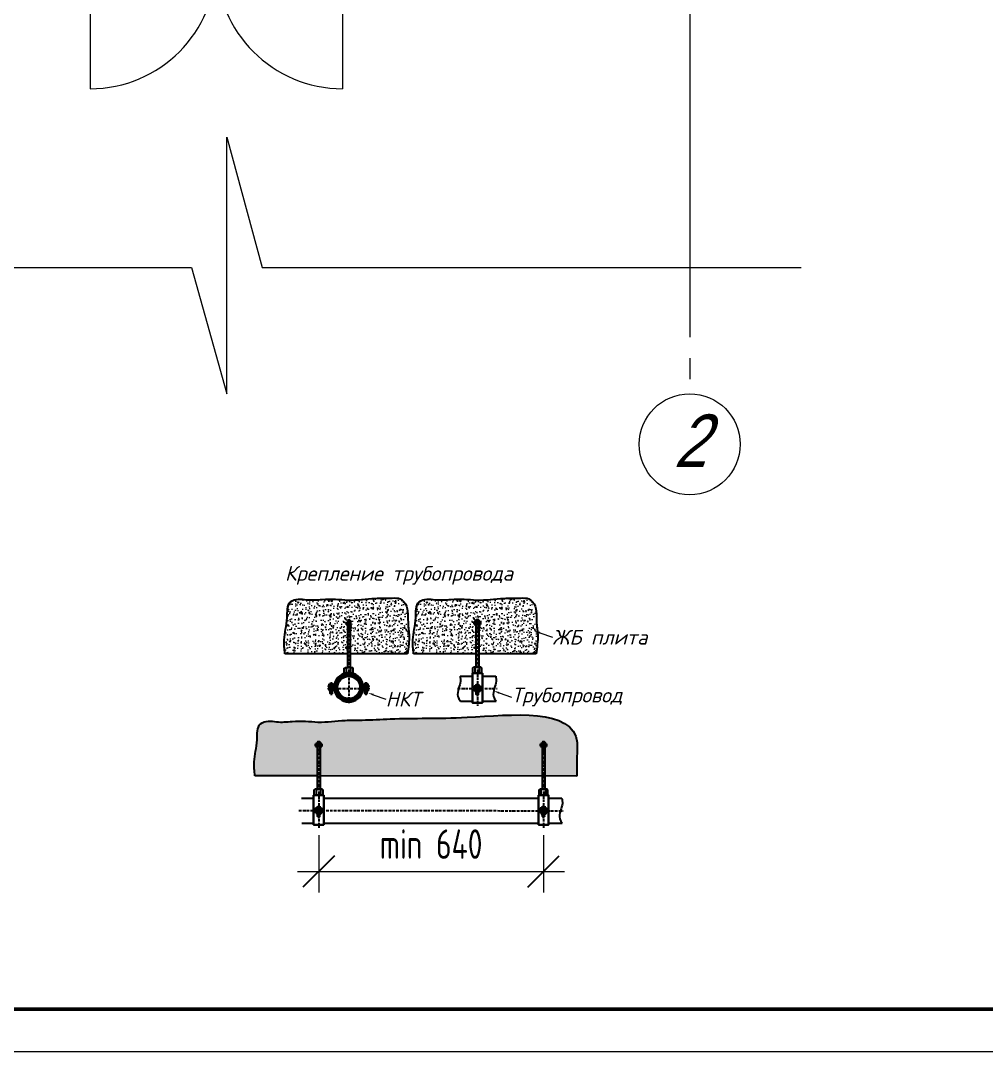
# Model space of a CAD drawing. Header units: millimetres. Extents: x 30169 to 203393, y 1026 to 13462.
# Drawn here: x 96447 to 101038, y 1026 to 5926 of the extents above; entities that cross this region are included whole.
import ezdxf
from ezdxf import colors
from ezdxf.entities.mleader import LeaderData, LeaderLine
from ezdxf.math import Vec2, Vec3

# ---------------------------------------------------------------- set-up
doc = ezdxf.new("R2010")
doc.units = ezdxf.units.MM
for name, pattern in [('ACAD_ISO10W100', [18.5, 12, -3, 0.5, -3]), ('CENTER', [50.8, 31.75, -6.35, 6.35, -6.35]), ('CONTINUA', [0]), ('DASHED', [7, 5, -2, 0]), ('LTYPE_5', [1100, 800, -100, 100, -100])]:
    doc.linetypes.add(name, pattern=pattern)
doc.layers.add('4.4.4._Сэндвич', color=252, linetype='Continuous', lineweight=53)
doc.layers.add('RC-Выноски', color=7, linetype='Continuous', lineweight=0)
for name, color, linetype in [('BORU', 9, 'Continuous'), ('SM_kelepçe', 2, 'Continuous'), ('АГПТ', 7, 'Continuous'), ('ось', 8, 'ACAD_ISO10W100')]:
    doc.layers.add(name, color=color, linetype=linetype)
doc.layers.add('Общий01', color=18, linetype='Continuous', lineweight=13, true_color=0x000000)
doc.layers.add('Стена', color=18, linetype='Continuous', lineweight=50, true_color=0x000000)
doc.styles.add('ARIALUNICODEMS', font='ARIALUNI.ttf')
doc.styles.add('RubezhCAD', font='arial.ttf', dxfattribs={"width": 0.8})
doc.styles.add('simplex', font='simplex.shx', dxfattribs={"width": 0.7})
doc.styles.get("Standard").update_dxf_attribs({"font": 'arial.ttf'})
doc.styles.add('Архитектурный', font='isocpeui.ttf')
doc.dimstyles.new('krilca', dxfattribs={"dimscale": 0, "dimtxt": 180, "dimasz": 150, "dimexe": 100, "dimexo": 50, "dimgap": 60, "dimtad": 1, "dimdec": 0, "dimdsep": 46, "dimtxsty": 'simplex', "dimblk": 'OBLIQUE', "dimcen": 0, "dimdle": 100, "dimclrd": 256, "dimclre": 256, "dimclrt": 256, "dimaunit": 1, "dimadec": 0, "dimazin": 0, "dimtfac": 1, "dimtdec": 0, "dimtmove": 1, "dimatfit": 3, "dimldrblk": 'OPEN30', "dimfxl": 100, "dimlwd": -1, "dimlwe": -1, "dimarcsym": 0})

# ---------------------------------------------------------------- blocks, each defined once
blk = doc.blocks.new('*U299')
at = {"lineweight": 0}
blk.add_lwpolyline([(-415, -5), (5, -5), (5, 292), (-415, 292)], close=True, dxfattribs=at)
at = {"color": 0, "linetype": 'Continuous', "lineweight": 50}
blk.add_lwpolyline([(-395, 287), (0, 287), (0, 0), (-395, 0)], close=True, dxfattribs=at)
blk = doc.blocks.new('кросс3эт')
at = {"layer": 'АГПТ', "color": 252, "lineweight": 15}
for points in [[(-518511.3, 520333.2), (-518511.3, 517731.8), (-519111.3, 517563.9), (-517891.9, 517563.9), (-518511.3, 517396), (-518511.3, 513622.8)], [(-523480.6, 513702.7), (-520879.2, 513702.7), (-520711.3, 513102.7), (-520711.3, 514322), (-520543.3, 513702.7), (-517981.1, 513702.7)]]:
    blk.add_lwpolyline(points, dxfattribs=at)
at = {"layer": 'Общий01', "color": 252, "linetype": 'Continuous', "lineweight": 15}
blk.add_circle((-518511.3, 512862.7), 239.9, dxfattribs=at)
at = {"layer": 'Стена', "color": 252, "linetype": 'Continuous', "lineweight": 15}
for p, q in [((-521361.3, 515152.7), (-521361.3, 514552.7)), ((-520161.3, 515152.7), (-520161.3, 514552.7))]:
    blk.add_line(p, q, dxfattribs=at)
for centre, start, end in [((-521361.3, 515152.7), 270, 0), ((-520161.3, 515152.7), 180, 270)]:
    blk.add_arc(centre, 600, start, end, dxfattribs=at)
at = {"layer": 'Общий01', "color": 252, "linetype": 'Continuous', "lineweight": 15, "style": 'ARIALUNICODEMS', "oblique": 20, "width": 0.8}
blk.add_text('2', height=250, rotation=360, dxfattribs=at).set_placement((-518589, 512754))
blk = doc.blocks.new('НКТ')
at = {"layer": 'BORU'}
for radius in [533, 485]:
    blk.add_circle((5330585, 929070), radius, dxfattribs=at)
at = {"layer": 'SM_kelepçe', "color": 250, "linetype": 'ByBlock', "ltscale": 0.2}
for p, q in [((5330393, 929895), (5330429, 929916)), ((5330393, 929645), (5330393, 929895)), ((5330741, 929916), (5330429, 929916)), ((5330489, 929676), (5330489, 929895)), ((5330681, 929668), (5330681, 929895)), ((5330777, 929895), (5330741, 929916)), ((5330777, 929645), (5330777, 929895)), ((5329739, 929211), (5329757, 929221)), ((5329739, 929154), (5329739, 929211)), ((5329739, 929154), (5329931, 929154)), ((5329739, 928976), (5329757, 928986)), ((5329739, 928976), (5329739, 928920)), ((5329739, 928920), (5329757, 928909)), ((5329757, 929221), (5329913, 929221)), ((5329913, 928986), (5329757, 928986)), ((5329913, 928909), (5329757, 928909)), ((5329787, 929154), (5329787, 929211)), ((5329787, 929034), (5329787, 929106)), ((5329787, 928976), (5329787, 928920)), ((5329787, 928806), (5329787, 928909)), ((5329799, 929034), (5329799, 929106)), ((5329799, 928794), (5329799, 928909)), ((5329871, 929034), (5329871, 929106)), ((5329871, 928794), (5329871, 928909)), ((5329883, 929155), (5329883, 929211)), ((5329883, 929034), (5329883, 929106)), ((5329883, 928976), (5329883, 928920)), ((5329883, 928806), (5329883, 928909)), ((5329931, 929211), (5329913, 929221)), ((5329931, 928976), (5329913, 928986)), ((5329931, 928920), (5329913, 928909)), ((5329931, 929154), (5329931, 929211)), ((5329931, 928976), (5329931, 928920)), ((5329998, 929219), (5329969, 929226)), ((5329998, 928922), (5329969, 928914)), ((5330062, 929202), (5330033, 929210)), ((5330062, 928938), (5330033, 928930)), ((5331109, 929202), (5331138, 929210)), ((5331109, 928938), (5331138, 928930)), ((5331173, 929219), (5331202, 929226)), ((5331173, 928922), (5331202, 928914)), ((5331239, 929211), (5331257, 929221)), ((5331239, 929154), (5331239, 929211)), ((5331431, 929154), (5331239, 929154)), ((5331239, 928976), (5331257, 928986)), ((5331239, 928976), (5331239, 928920)), ((5331239, 928920), (5331257, 928909)), ((5331413, 929221), (5331257, 929221)), ((5331257, 928986), (5331413, 928986)), ((5331257, 928909), (5331413, 928909)), ((5331287, 929155), (5331287, 929211)), ((5331287, 929034), (5331287, 929106)), ((5331287, 928976), (5331287, 928920)), ((5331287, 928806), (5331287, 928909)), ((5331299, 929034), (5331299, 929106)), ((5331299, 928794), (5331299, 928909)), ((5331371, 929034), (5331371, 929106)), ((5331371, 928794), (5331371, 928909)), ((5331383, 929154), (5331383, 929211)), ((5331383, 929034), (5331383, 929106)), ((5331383, 928976), (5331383, 928920)), ((5331383, 928806), (5331383, 928909)), ((5331431, 929211), (5331413, 929221)), ((5331431, 928976), (5331413, 928986)), ((5331431, 928920), (5331413, 928909)), ((5331431, 929154), (5331431, 929211)), ((5331431, 928976), (5331431, 928920)), ((5329799, 928794), (5329787, 928806)), ((5329871, 928794), (5329799, 928794)), ((5329883, 928806), (5329871, 928794)), ((5331287, 928806), (5331299, 928794)), ((5331299, 928794), (5331371, 928794)), ((5331371, 928794), (5331383, 928806))]:
    blk.add_line(p, q, dxfattribs=at)
at = {"layer": 'SM_kelepçe', "color": 250, "linetype": 'CENTER', "ltscale": 0.2}
for p, q in [((5329835, 928735), (5329835, 929302)), ((5331335, 928735), (5331335, 929302))]:
    blk.add_line(p, q, dxfattribs=at)
at = {"layer": 'SM_kelepçe', "color": 250, "linetype": 'ByBlock', "ltscale": 0.2}
blk.add_lwpolyline([(5331192, 929142), (5331455, 929142), (5331455, 929106), (5331192, 929106, -0.377259), (5331151, 929143, 0.879723), (5330020, 929143, -0.377259), (5329978, 929106), (5329715, 929106), (5329715, 929142), (5329978, 929142, 0.377259), (5329984, 929147, -0.879723), (5331186, 929147, 0.377259)], format="xyb", close=True, dxfattribs=at)
blk.add_lwpolyline([(5331455, 928998), (5331192, 928998, 0.377259), (5331186, 928993, -0.879724), (5329984, 928993, 0.377259), (5329978, 928998), (5329715, 928998), (5329715, 929034), (5329978, 929034, -0.377259), (5330020, 928997, 0.879724), (5331151, 928997, -0.377259), (5331192, 929034), (5331455, 929034), (5331455, 928998)], format="xyb", dxfattribs=at)
for points in [[(5329733, 929154), (5329937, 929154), (5329937, 929142), (5329733, 929142)], [(5329733, 928998), (5329937, 928998), (5329937, 928986), (5329733, 928986)], [(5331437, 929154), (5331233, 929154), (5331233, 929142), (5331437, 929142)], [(5331437, 928998), (5331233, 928998), (5331233, 928986), (5331437, 928986)]]:
    blk.add_lwpolyline(points, close=True, dxfattribs=at)
for centre, radius, start, end in [((5330429, 929819), 97, 51.7868, 90), ((5330585, 929684), 232, 65.5673, 114.4327), ((5330741, 929819), 97, 90, 128.2132), ((5330585, 929070), 636, 14.1825, 165.8174), ((5330585, 929070), 540, 14.1825, 165.8175), ((5329757, 929173), 48.5, 51.7868, 90), ((5329757, 928938), 48.5, 51.7868, 90), ((5329757, 928958), 48.5, 270, 308.2132), ((5329835, 929105), 116, 65.5673, 114.4327), ((5329835, 928870), 116, 65.5673, 114.4327), ((5329835, 929025), 116, 245.5673, 294.4327), ((5329913, 929173), 48.5, 90, 128.2132), ((5329913, 928938), 48.5, 90, 128.2132), ((5329913, 928958), 48.5, 231.7868, 270), ((5330585, 929070), 636, 194.1825, 345.8175), ((5330585, 929070), 540, 194.1825, 345.8175), ((5331257, 929173), 48.5, 51.7868, 90), ((5331257, 928938), 48.5, 51.7868, 90), ((5331257, 928958), 48.5, 270, 308.2132), ((5331335, 929105), 116, 65.5673, 114.4327), ((5331335, 928870), 116, 65.5673, 114.4327), ((5331335, 929025), 116, 245.5673, 294.4327), ((5331413, 929173), 48.5, 90, 128.2132), ((5331413, 928938), 48.5, 90, 128.2132), ((5331413, 928958), 48.5, 231.7868, 270)]:
    blk.add_arc(centre, radius, start, end, dxfattribs=at)
blk = doc.blocks.new('_OBLIQUE')
at = {"color": 0, "linetype": 'ByBlock'}
blk.add_line((-0.5, -0.5), (0.5, 0.5), dxfattribs=at)
blk = doc.blocks.new('*D333')
at = {"layer": 'Defpoints', "color": 0, "linetype": 'Continuous', "transparency": 16777216}
for p in [(97864.2, 2103.6), (98933, 2103.6), (98933, 1881.6)]:
    blk.add_point(p, dxfattribs=at)
at = {"layer": 'АГПТ', "color": 42, "linetype": 'Continuous', "lineweight": 5, "transparency": 16777216}
for p, q in [((97864.2, 2053.6), (97864.2, 1781.6)), ((98933, 2053.6), (98933, 1781.6)), ((97764.2, 1881.6), (99033, 1881.6))]:
    blk.add_line(p, q, dxfattribs=at)
at = {"layer": 'АГПТ', "color": 42, "linetype": 'Continuous', "lineweight": 5, "transparency": 16777216, "xscale": 150, "yscale": 150, "zscale": 150, "rotation": 180}
blk.add_blockref('_OBLIQUE', (97864.2, 1881.6), dxfattribs=at)
at = {"layer": 'АГПТ', "color": 42, "linetype": 'Continuous', "lineweight": 5, "transparency": 16777216, "xscale": 150, "yscale": 150, "zscale": 150}
blk.add_blockref('_OBLIQUE', (98933, 1881.6), dxfattribs=at)
at = {"layer": 'АГПТ', "color": 42, "linetype": 'Continuous', "lineweight": 5, "transparency": 16777216, "insert": (98398.6, 2011.6), "char_height": 180, "attachment_point": 5, "style": 'simplex'}
blk.add_mtext('{\\H0.77778x;min 640}', dxfattribs=at)
blk = doc.blocks.new('_Open30')
at = {"color": 0, "linetype": 'ByBlock', "lineweight": -2}
for p, q in [((-1, 0.268), (0, 0)), ((0, 0), (-1, -0.268)), ((0, 0), (-1, 0))]:
    blk.add_line(p, q, dxfattribs=at)
blk = doc.blocks.new('монтBTH')
at = {"layer": 'RC-Выноски'}
ml = blk.add_multileader_mtext('Standard', dxfattribs=at)
ml.set_content('плита перекрытия', color=256, style='RubezhCAD')
ml.set_leader_properties()
ml.build(insert=Vec2(0, 0))
ml.multileader.update_dxf_attribs({"text_left_attachment_type": 2, "dogleg_length": 2, "arrow_head_size": 400, "scale": 100})
ctx = ml.context
ctx.base_point, ctx.scale, ctx.char_height, ctx.arrow_head_size, ctx.landing_gap_size, ctx.plane_origin = Vec3(4840785, -930815), 100, 250, 400, 100, Vec3(4361989, -1118802)
ctx.left_attachment, ctx.text_align_type = 2, 1
notes = []
notes.append((ctx, [(1, (1, 1, 0), (4843511, -930815), (-1, 0), 200, [(0, [(4843857, -932126)], 0, [])])]))
ctx.mtext.insert, ctx.mtext.width, ctx.mtext.alignment, ctx.mtext.flow_direction = Vec3(4842048, -930655), 2861.91, 2, 5
ml = blk.add_multileader_mtext('Standard', dxfattribs=at)
ml.set_content('труба гофрированная', color=256, style='RubezhCAD')
ml.set_leader_properties()
ml.build(insert=Vec2(0, 0))
ml.multileader.update_dxf_attribs({"text_left_attachment_type": 2, "dogleg_length": 2, "arrow_head_size": 400, "scale": 100})
ctx = ml.context
ctx.base_point, ctx.scale, ctx.char_height, ctx.arrow_head_size, ctx.landing_gap_size, ctx.plane_origin = Vec3(4840290, -934409), 100, 250, 400, 100, Vec3(4361989, -1122393)
ctx.left_attachment, ctx.text_align_type = 2, 1
notes.append((ctx, [(1, (1, 1, 0), (4843511, -934406), (-1, 0), 200, [(0, [(4843857, -933478)], 0, [])])]))
ctx.mtext.insert, ctx.mtext.width, ctx.mtext.alignment, ctx.mtext.flow_direction = Vec3(4841800, -934244), 2861.91, 2, 5
ml = blk.add_multileader_mtext('Standard', dxfattribs=at)
ml.set_content('скоба крепежная', color=256, style='RubezhCAD')
ml.set_leader_properties()
ml.build(insert=Vec2(0, 0))
ml.multileader.update_dxf_attribs({"text_left_attachment_type": 2, "dogleg_length": 2, "arrow_head_size": 400, "scale": 100})
ctx = ml.context
ctx.base_point, ctx.scale, ctx.char_height, ctx.arrow_head_size, ctx.landing_gap_size, ctx.plane_origin = Vec3(4840942, -935134), 100, 250, 400, 100, Vec3(4361989, -1123118)
ctx.left_attachment, ctx.text_align_type = 2, 1
notes.append((ctx, [(1, (1, 1, 0), (4843511, -935131), (-1, 0), 200, [(0, [(4844253, -933754)], 0, [])])]))
ctx.mtext.insert, ctx.mtext.width, ctx.mtext.alignment, ctx.mtext.flow_direction = Vec3(4842127, -934971), 2861.91, 2, 5
ml = blk.add_multileader_mtext('Standard', dxfattribs=at)
ml.set_content('Извещатель пожарный дымовой', color=256, style='RubezhCAD')
ml.set_leader_properties()
ml.build(insert=Vec2(0, 0))
ml.multileader.update_dxf_attribs({"text_left_attachment_type": 2, "dogleg_length": 2, "arrow_head_size": 400, "scale": 100})
ctx = ml.context
ctx.base_point, ctx.scale, ctx.char_height, ctx.arrow_head_size, ctx.landing_gap_size, ctx.plane_origin = Vec3(4844143, -935339), 100, 250, 400, 100, Vec3(4365549, -1123118)
ctx.left_attachment, ctx.text_align_type = 2, 1
notes.append((ctx, [(1, (1, 1, 0), (4847071, -935131), (-1, 0), 200, [(0, [(4846626, -933853)], 0, [])])]))
ctx.mtext.insert, ctx.mtext.width, ctx.mtext.alignment, ctx.mtext.flow_direction = Vec3(4845507, -934971), 2861.91, 2, 5
for ctx, leaders in notes:
    for number, flags, end, landing, length, lines in leaders:
        leader = LeaderData()
        leader.index, (leader.has_last_leader_line, leader.has_dogleg_vector, leader.attachment_direction) = number, flags
        leader.last_leader_point, leader.dogleg_vector, leader.dogleg_length = Vec3(end), Vec3(landing), length
        for number, points, colour, breaks in lines:
            line = LeaderLine()
            line.index, line.vertices, line.color, line.breaks = number, Vec3.list(points), colors.encode_raw_color(colour), breaks
            leader.lines.append(line)
        ctx.leaders.append(leader)

msp = doc.modelspace()

# ---------------------------------------------------------------- hatches: boundary and pattern name
at = {"layer": 'АГПТ', "linetype": 'ByBlock', "lineweight": 5, "true_color": 0x636466}
h = msp.add_hatch(dxfattribs=at)
h.set_pattern_fill('AR-CONC', color=251, scale=6.5856)
h.set_pattern_definition([(50, (-185903.55, -54827.22), (47.2358866, -4.1326046), [4.9392, -54.3312]), (355, (-185903.55, -54827.22), (-9.137608, 49.536365), [3.95136, -43.46496]), (100.451444, (-185899.613, -54827.564), (38.0982786, 45.40376), [4.197674, -46.174415]), (46.1842, (-185903.55, -54814.05), (70.284245, -10.900438), [7.4088, -81.4968]), (96.635635, (-185897.69, -54814.96), (61.553097, 64.151555), [6.296515, -69.261661]), (351.184164, (-185903.55, -54814.05), (61.553097, 64.151555), [5.92704, -65.19744]), (21, (-185896.964, -54817.34), (39.309911, -26.5148697), [4.9392, -54.3312]), (326, (-185896.964, -54817.34), (16.0237745, 47.755481), [3.95136, -43.46496]), (71.451445, (-185893.69, -54819.55), (55.333685, 21.2406116), [4.197674, -46.174415]), (37.5, (-185903.55, -54827.22), (0.8007994, 21.9230576), [0, -42.938112, 0, -44.12352, 0, -43.6296]), (7.5, (-185903.55, -54827.22), (17.3247075, 25.9743777), [0, -25.156992, 0, -41.950272, 0, -16.62864]), (327.5, (-185918.235, -54827.22), (35.1554104, -1.4853736), [0, -16.464, 0, -51.36768, 0, -68.16096]), (317.5, (-185924.82, -54827.22), (38.4063084, 6.5925137), [0, -21.4032, 0, -34.113408, 0, -48.40416])])
edge = h.paths.add_edge_path()
edge.add_spline(control_points=[(98286.3, 2916.5), (98290.5, 2946.3), (98297.8, 2996.7), (98284.8, 3077.3), (98291.2, 3146.2), (98248.3, 3182.7), (98198.4, 3180.4), (98117, 3182), (98026.6, 3167), (97942.7, 3177.4), (97877.3, 3175), (97817.8, 3169.2), (97768.4, 3179.6), (97710.8, 3162.8), (97719.9, 3072.1), (97695.4, 2996.4), (97701.4, 2938.6), (97703.7, 2916.5)], knot_values=[0, 0, 0, 0, 813.20614, 1373.258786, 2267.598019, 2471.230575, 2825.518475, 3562.642134, 4740.096528, 5283.9821, 5863.401899, 6530.876351, 6895.046853, 7253.742669, 7962.297044, 8925.692749, 9523.839722, 9523.839722, 9523.839722, 9523.839722], degree=3, periodic=0)
edge.add_line((97703.7, 2916.5), (98000.4, 2916.5))
edge.add_line((98000.4, 2916.5), (98000.4, 3054.8))
edge.add_line((98000.4, 3054.8), (97994.2, 3054.8))
edge.add_line((97994.2, 3054.8), (97994.2, 3058.8))
edge.add_line((97994.2, 3058.8), (97998.2, 3058.8))
edge.add_line((97998.2, 3058.8), (97998.2, 3066.8))
edge.add_line((97998.2, 3066.8), (98000.4, 3066.8))
edge.add_line((98000.4, 3066.8), (98000.4, 3075))
edge.add_line((98000.4, 3075), (98002.1, 3076.7))
edge.add_line((98002.1, 3076.7), (98011.9, 3076.7))
edge.add_line((98011.9, 3076.7), (98013.6, 3075))
edge.add_line((98013.6, 3075), (98013.6, 3066.8))
edge.add_line((98013.6, 3066.8), (98015.8, 3066.8))
edge.add_line((98015.8, 3066.8), (98015.8, 3058.8))
edge.add_line((98015.8, 3058.8), (98019.8, 3058.8))
edge.add_line((98019.8, 3058.8), (98019.8, 3054.8))
edge.add_line((98019.8, 3054.8), (98013.6, 3054.8))
edge.add_line((98013.6, 3054.8), (98013.6, 2916.5))
edge.add_line((98013.6, 2916.5), (98286.3, 2916.5))
h = msp.add_hatch(dxfattribs=at)
h.set_pattern_fill('AR-CONC', color=251, scale=6.5856)
h.set_pattern_definition([(50, (-185292.078, -54827.22), (47.2358866, -4.1326046), [4.9392, -54.3312]), (355, (-185292.08, -54827.22), (-9.137608, 49.536365), [3.95136, -43.46496]), (100.451444, (-185288.14, -54827.564), (38.0982786, 45.40376), [4.197674, -46.174415]), (46.1842, (-185292.08, -54814.05), (70.284245, -10.900438), [7.4088, -81.4968]), (96.635635, (-185286.22, -54814.957), (61.553097, 64.151555), [6.296515, -69.261661]), (351.184164, (-185292.08, -54814.05), (61.553097, 64.151555), [5.92704, -65.19744]), (21, (-185285.492, -54817.34), (39.309911, -26.5148697), [4.9392, -54.3312]), (326, (-185285.49, -54817.34), (16.0237745, 47.755481), [3.95136, -43.46496]), (71.451445, (-185282.216, -54819.55), (55.333685, 21.2406116), [4.197674, -46.174415]), (37.5, (-185292.078, -54827.22), (0.8007994, 21.9230576), [0, -42.938112, 0, -44.12352, 0, -43.6296]), (7.5, (-185292.078, -54827.22), (17.3247075, 25.9743777), [0, -25.156992, 0, -41.950272, 0, -16.62864]), (327.5, (-185306.764, -54827.22), (35.1554104, -1.4853736), [0, -16.464, 0, -51.36768, 0, -68.16096]), (317.5, (-185313.35, -54827.22), (38.4063084, 6.5925137), [0, -21.4032, 0, -34.113408, 0, -48.40416])])
edge = h.paths.add_edge_path()
edge.add_line((98609.7, 3066.8), (98611.9, 3066.8))
edge.add_line((98611.9, 3066.8), (98611.9, 3075))
edge.add_line((98611.9, 3075), (98613.5, 3076.7))
edge.add_line((98613.5, 3076.7), (98623.4, 3076.7))
edge.add_line((98623.4, 3076.7), (98625.1, 3075))
edge.add_line((98625.1, 3075), (98625.1, 3066.8))
edge.add_line((98625.1, 3066.8), (98627.3, 3066.8))
edge.add_line((98627.3, 3066.8), (98627.3, 3058.8))
edge.add_line((98627.3, 3058.8), (98631.3, 3058.8))
edge.add_line((98631.3, 3058.8), (98631.3, 3054.8))
edge.add_line((98631.3, 3054.8), (98625.1, 3054.8))
edge.add_line((98625.1, 3054.8), (98625.1, 2916.5))
edge.add_line((98625.1, 2916.5), (98897.7, 2916.5))
edge.add_spline(control_points=[(98897.7, 2916.5), (98902, 2946.3), (98909.3, 2996.7), (98896.2, 3077.3), (98902.7, 3146.2), (98859.8, 3182.7), (98809.9, 3180.4), (98728.5, 3182), (98638.1, 3167), (98554.2, 3177.4), (98488.8, 3175), (98429.2, 3169.2), (98379.9, 3179.6), (98322.2, 3162.8), (98331.4, 3072.1), (98306.9, 2996.4), (98312.9, 2938.6), (98315.1, 2916.5)], knot_values=[0, 0, 0, 0, 1355.343567, 2288.764643, 3779.330031, 4118.717625, 4709.197459, 5937.73689, 7900.16088, 8806.636833, 9772.336498, 10884.793919, 11491.744755, 12089.571115, 13270.495074, 14876.154581, 15873.066204, 15873.066204, 15873.066204, 15873.066204], degree=3, periodic=0)
edge.add_line((98315.1, 2916.5), (98611.9, 2916.5))
edge.add_line((98611.9, 2916.5), (98611.9, 3054.8))
edge.add_line((98611.9, 3054.8), (98605.7, 3054.8))
edge.add_line((98605.7, 3054.8), (98605.7, 3058.8))
edge.add_line((98605.7, 3058.8), (98609.7, 3058.8))
edge.add_line((98609.7, 3058.8), (98609.7, 3066.8))
at = {"layer": 'АГПТ', "linetype": 'Continuous', "lineweight": 5}
h = msp.add_hatch(dxfattribs=at)
h.set_pattern_fill('AR-CONC', color=252, scale=6.5856)
h.set_pattern_definition([(50, (-485717.124, -99804.05), (47.2358866, -4.1326046), [4.9392, -54.3312]), (355, (-485717.124, -99804.05), (-9.137608, 49.536365), [3.95136, -43.46496]), (100.4514445, (-485713.19, -99804.394), (38.0982786, 45.40376), [4.197674, -46.174415]), (46.1842, (-485717.124, -99790.88), (70.284245, -10.900438), [7.4088, -81.4968]), (96.635635, (-485711.27, -99791.79), (61.553097, 64.1515546), [6.296515, -69.261661]), (351.184164, (-485717.124, -99790.88), (61.553097, 64.1515545), [5.92704, -65.19744]), (21, (-485710.54, -99794.17), (39.3099108, -26.5148697), [4.9392, -54.3312]), (326, (-485710.54, -99794.17), (16.0237745, 47.7554814), [3.95136, -43.46496]), (71.451445, (-485707.263, -99796.38), (55.333685, 21.2406116), [4.197674, -46.174415]), (37.5, (-485717.124, -99804.05), (0.80079943, 21.92305764), [0, -42.938112, 0, -44.12352, 0, -43.6296]), (7.5, (-485717.124, -99804.05), (17.3247075, 25.9743777), [0, -25.156992, 0, -41.950272, 0, -16.62864]), (327.5, (-485731.81, -99804.05), (35.15541036, -1.48537363), [0, -16.464, 0, -51.36768, 0, -68.16096]), (317.5, (-485738.396, -99804.05), (38.4063084, 6.5925137), [0, -21.4032, 0, -34.113408, 0, -48.40416])])
edge = h.paths.add_edge_path()
edge.add_line((98926.4, 2473.4), (98918.2, 2473.4))
edge.add_line((98918.2, 2473.4), (98918.2, 2476.8))
edge.add_line((98918.2, 2476.8), (98918.2, 2486.7))
edge.add_line((98918.2, 2486.7), (98926.4, 2486.7))
edge.add_line((98926.4, 2486.7), (98926.4, 2496.6))
edge.add_line((98926.4, 2496.6), (98939.6, 2496.6))
edge.add_line((98939.6, 2496.6), (98939.6, 2486.7))
edge.add_line((98939.6, 2486.7), (98947.8, 2486.7))
edge.add_line((98947.8, 2486.7), (98947.8, 2476.8))
edge.add_line((98947.8, 2476.8), (98947.8, 2473.4))
edge.add_line((98947.8, 2473.4), (98939.6, 2473.4))
edge.add_line((98939.6, 2473.4), (98939.6, 2335.2))
edge.add_line((98939.6, 2335.2), (99091.4, 2335.1))
edge.add_spline(control_points=[(99091.4, 2335.1), (99091.3, 2370.6), (99091.1, 2423.3), (99104.4, 2665.3), (98578.2, 2600.4), (98284.8, 2613.3), (98087.8, 2600.3), (97973.7, 2601.8), (97883.8, 2587), (97799.9, 2597.4), (97734.5, 2595), (97674.9, 2589.2), (97625.6, 2599.6), (97567.9, 2582.8), (97577, 2492.1), (97552.6, 2416.4), (97558.5, 2358.6), (97560.8, 2336.5)], knot_values=[0, 0, 0, 0, 982.76219, 1458.328426, 6344.319842, 9678.178785, 10893.162643, 11630.286302, 12807.740696, 13351.626268, 13931.046067, 14598.520519, 14962.691021, 15321.386837, 16029.941212, 16993.336917, 17591.48389, 17591.48389, 17591.48389, 17591.48389], degree=3, periodic=0)
edge.add_line((97560.8, 2336.5), (97857.6, 2336.5))
edge.add_line((97857.6, 2336.5), (97857.6, 2474.8))
edge.add_line((97857.6, 2474.8), (97849.3, 2474.8))
edge.add_line((97849.3, 2474.8), (97849.3, 2478.2))
edge.add_line((97849.3, 2478.2), (97849.3, 2488.1))
edge.add_line((97849.3, 2488.1), (97857.6, 2488.1))
edge.add_line((97857.6, 2488.1), (97857.6, 2498))
edge.add_line((97857.6, 2498), (97870.7, 2498))
edge.add_line((97870.7, 2498), (97870.7, 2488.1))
edge.add_line((97870.7, 2488.1), (97879, 2488.1))
edge.add_line((97879, 2488.1), (97879, 2478.2))
edge.add_line((97879, 2478.2), (97879, 2474.8))
edge.add_line((97879, 2474.8), (97870.7, 2474.8))
edge.add_line((97870.7, 2474.8), (97870.7, 2336.5))
edge.add_line((97870.7, 2336.5), (98926.4, 2335.2))
edge.add_line((98926.4, 2335.2), (98926.4, 2473.4))

# ---------------------------------------------------------------- linework, layer by layer
at = {"lineweight": 30}
for p, q in [((98019.8, 3058.8), (97994.2, 3058.8)), ((97994.2, 3058.8), (97994.2, 3054.8)), ((98015.8, 3066.8), (97998.2, 3066.8)), ((97998.2, 3066.8), (97998.2, 3058.8)), ((98007, 3066.8), (98007, 3058.8)), ((98015.8, 3066.8), (98015.8, 3058.8)), ((98019.8, 3058.8), (98019.8, 3054.8)), ((98603.7, 3068.1), (98633.3, 3068.1)), ((98603.7, 3058.2), (98603.7, 3068.1)), ((98610.3, 3058.2), (98610.3, 3068.1)), ((98626.7, 3058.2), (98626.7, 3068.1)), ((98633.3, 3058.2), (98633.3, 3068.1)), ((97849.3, 2488.1), (97879, 2488.1)), ((97849.3, 2478.2), (97849.3, 2488.1)), ((97855.9, 2478.2), (97855.9, 2488.1)), ((97872.4, 2478.2), (97872.4, 2488.1)), ((97879, 2478.2), (97879, 2488.1)), ((98918.2, 2488.1), (98947.8, 2488.1)), ((98918.2, 2478.2), (98918.2, 2488.1)), ((98924.8, 2478.2), (98924.8, 2488.1)), ((98941.3, 2478.2), (98941.3, 2488.1)), ((98947.8, 2478.2), (98947.8, 2488.1))]:
    msp.add_line(p, q, dxfattribs=at)
for p, q in [((97994.2, 3054.8), (98019.8, 3054.8)), ((98002.1, 3076.7), (98000.4, 3075)), ((98000.4, 3075), (98000.4, 3066.8)), ((98013.6, 3075), (98000.4, 3075)), ((98000.4, 3054.8), (98000.4, 2916.5)), ((98011.9, 3076.7), (98002.1, 3076.7)), ((98002.1, 3075), (98002.1, 3066.8)), ((98002.1, 3054.8), (98002.1, 3019)), ((98011.9, 3076.7), (98013.6, 3075)), ((98011.9, 3075), (98011.9, 3066.8)), ((98011.9, 3054.8), (98011.9, 3019)), ((98013.6, 3075), (98013.6, 3066.8)), ((98013.6, 3054.8), (98013.6, 2916.5)), ((98603.7, 3058.2), (98633.3, 3058.2)), ((98603.7, 3058.2), (98603.7, 3054.8)), ((98603.7, 3054.8), (98633.3, 3054.8)), ((98613.5, 3078), (98611.9, 3076.3)), ((98611.9, 3076.3), (98611.9, 3068.1)), ((98625.1, 3076.3), (98611.9, 3076.3)), ((98611.9, 3054.8), (98611.9, 2903.3)), ((98623.4, 3078), (98613.5, 3078)), ((98613.5, 3076.3), (98613.5, 3068.1)), ((98613.5, 3054.8), (98613.5, 3020.4)), ((98623.4, 3078), (98625.1, 3076.3)), ((98623.4, 3076.3), (98623.4, 3068.1)), ((98623.4, 3054.8), (98623.4, 3020.4)), ((98625.1, 3076.3), (98625.1, 3068.1)), ((98625.1, 3054.8), (98625.1, 2903.3)), ((98633.3, 3058.2), (98633.3, 3054.8)), ((98013.6, 3019), (98000.4, 3019)), ((98625.1, 3020.4), (98611.9, 3020.4)), ((98000.4, 2916.5), (97703.7, 2916.5)), ((98000.4, 2916.5), (98000.4, 2849.5)), ((98013.6, 2916.5), (98013.6, 2849.5)), ((98286.3, 2916.5), (98013.6, 2916.5)), ((98611.9, 2916.5), (98315.1, 2916.5)), ((98611.9, 2903.3), (98611.9, 2852.3)), ((98897.7, 2916.5), (98625.1, 2916.5)), ((98625.1, 2903.3), (98625.1, 2852.3)), ((98536.5, 2809.5), (98594.6, 2809.5)), ((98642.4, 2809.5), (98706.1, 2809.5)), ((98538, 2691), (98594.6, 2691)), ((98642.4, 2691), (98707.5, 2691)), ((97849.3, 2478.2), (97879, 2478.2)), ((97849.3, 2478.2), (97849.3, 2474.8)), ((97849.3, 2474.8), (97879, 2474.8)), ((97859.2, 2498), (97857.6, 2496.3)), ((97857.6, 2496.3), (97857.6, 2488.1)), ((97870.7, 2496.3), (97857.6, 2496.3)), ((97857.6, 2474.8), (97857.6, 2323.3)), ((97869.1, 2498), (97859.2, 2498)), ((97859.2, 2496.3), (97859.2, 2488.1)), ((97859.2, 2474.8), (97859.2, 2440.3)), ((97869.1, 2498), (97870.7, 2496.3)), ((97869.1, 2496.3), (97869.1, 2488.1)), ((97869.1, 2474.8), (97869.1, 2440.3)), ((97870.7, 2496.3), (97870.7, 2488.1)), ((97870.7, 2474.8), (97870.7, 2323.3)), ((97879, 2478.2), (97879, 2474.8)), ((98918.2, 2478.2), (98947.8, 2478.2)), ((98918.2, 2478.2), (98918.2, 2474.8)), ((98918.2, 2474.8), (98947.8, 2474.8)), ((98928.1, 2498), (98926.4, 2496.3)), ((98926.4, 2496.3), (98926.4, 2488.1)), ((98939.6, 2496.3), (98926.4, 2496.3)), ((98926.4, 2474.8), (98926.4, 2323.3)), ((98938, 2498), (98928.1, 2498)), ((98928.1, 2496.3), (98928.1, 2488.1)), ((98928.1, 2474.8), (98928.1, 2440.3)), ((98938, 2498), (98939.6, 2496.3)), ((98938, 2496.3), (98938, 2488.1)), ((98938, 2474.8), (98938, 2440.3)), ((98939.6, 2496.3), (98939.6, 2488.1)), ((98939.6, 2474.8), (98939.6, 2323.3)), ((98947.8, 2478.2), (98947.8, 2474.8)), ((97870.7, 2440.3), (97857.6, 2440.3)), ((98939.6, 2440.3), (98926.4, 2440.3)), ((97857.6, 2336.5), (97560.8, 2336.5)), ((97857.6, 2323.3), (97857.6, 2300.6)), ((97857.6, 2323.3), (97857.6, 2272.3)), ((99091.4, 2335.1), (97870.7, 2336.5)), ((97870.7, 2323.3), (97870.7, 2300.6)), ((97870.7, 2323.3), (97870.7, 2272.3)), ((98926.4, 2323.3), (98926.4, 2300.6)), ((98926.4, 2323.3), (98926.4, 2272.3)), ((98939.6, 2323.3), (98939.6, 2300.6)), ((98939.6, 2323.3), (98939.6, 2272.3)), ((97782.2, 2229.5), (97840.3, 2229.5)), ((97888, 2229.5), (98851.1, 2229.5)), ((98851.1, 2229.5), (98909.1, 2229.5)), ((98956.9, 2229.5), (99020.6, 2229.5)), ((97783.7, 2110.9), (97840.3, 2110.9)), ((97888, 2110.9), (98852.5, 2110.9)), ((98852.5, 2110.9), (98909.1, 2110.9)), ((98956.9, 2110.9), (99022.1, 2110.9))]:
    msp.add_line(p, q)
msp.add_arc((98005.6, 2751.8), 57.6, 103.3424, 76.6576)
for points, knots in [([(97703.7, 2916.5), (97701.4, 2938.6), (97695.4, 2996.4), (97719.9, 3072.1), (97710.8, 3162.8), (97768.4, 3179.6), (97817.8, 3169.2), (97877.3, 3175), (97942.7, 3177.4), (98026.6, 3167), (98117, 3182), (98198.4, 3180.4), (98248.3, 3182.7), (98291.2, 3146.2), (98284.8, 3077.3), (98297.8, 2996.7), (98290.5, 2946.3), (98286.3, 2916.5)], [0, 0, 0, 0, 65.652612, 171.394924, 249.165853, 288.536305, 328.50766, 401.769655, 465.366773, 525.063653, 654.301047, 735.20774, 774.09438, 796.445089, 894.607764, 956.079142, 1045.336648, 1045.336648, 1045.336648, 1045.336648]), ([(98315.1, 2916.5), (98312.9, 2938.6), (98306.9, 2996.4), (98331.4, 3072.1), (98322.2, 3162.8), (98379.9, 3179.6), (98429.2, 3169.2), (98488.8, 3175), (98554.2, 3177.4), (98638.1, 3167), (98728.5, 3182), (98809.9, 3180.4), (98859.8, 3182.7), (98902.7, 3146.2), (98896.2, 3077.3), (98909.3, 2996.7), (98902, 2946.3), (98897.7, 2916.5)], [0, 0, 0, 0, 65.652612, 171.394924, 249.165853, 288.536305, 328.50766, 401.769655, 465.366773, 525.063653, 654.301047, 735.20774, 774.09438, 796.445089, 894.607764, 956.079142, 1045.336648, 1045.336648, 1045.336648, 1045.336648]), ([(98536.5, 2809.5), (98537.8, 2801.6), (98541, 2781.6), (98527.9, 2751.4), (98521.1, 2716.4), (98533.2, 2698.2), (98538, 2691)], [0, 0, 0, 0, 23.453298, 59.513142, 97.376672, 122.884825, 122.884825, 122.884825, 122.884825]), ([(98706.1, 2809.5), (98707.3, 2801.6), (98710.5, 2781.6), (98697.5, 2751.4), (98690.6, 2716.4), (98702.7, 2698.2), (98707.5, 2691)], [0, 0, 0, 0, 23.453298, 59.513142, 97.376672, 122.884825, 122.884825, 122.884825, 122.884825]), ([(97560.8, 2336.5), (97558.5, 2358.6), (97552.6, 2416.4), (97577, 2492.1), (97567.9, 2582.8), (97625.6, 2599.6), (97674.9, 2589.2), (97734.5, 2595), (97799.9, 2597.4), (97883.8, 2587), (97973.7, 2601.8), (98087.8, 2600.3), (98284.8, 2613.3), (98578.2, 2600.4), (99104.4, 2665.3), (99091.1, 2423.3), (99091.3, 2370.6), (99091.4, 2335.1)], [0, 0, 0, 0, 65.652612, 171.394924, 249.165853, 288.536305, 328.50766, 401.769655, 465.366773, 525.063653, 654.301047, 735.20774, 868.564368, 1234.488726, 1770.775144, 1822.973294, 1930.841272, 1930.841272, 1930.841272, 1930.841272]), ([(99020.6, 2229.5), (99021.9, 2221.1), (99025.1, 2200.6), (99012.2, 2170), (99004.9, 2135.2), (99017.2, 2117.8), (99022.1, 2110.9)], [0, 0, 0, 0, 24.877154, 60.936998, 98.800528, 123.053831, 123.053831, 123.053831, 123.053831])]:
    msp.add_open_spline(points, degree=3, knots=knots)
at = {"layer": 'SM_kelepçe', "color": 250, "linetype": 'ByBlock', "ltscale": 0.2}
for p, q in [((98597.4, 2850), (98601.4, 2852.3)), ((98597.4, 2822.5), (98597.4, 2850)), ((98635.6, 2852.3), (98601.4, 2852.3)), ((98607.9, 2825.9), (98607.9, 2850)), ((98629, 2825.1), (98629, 2850)), ((98639.6, 2850), (98635.6, 2852.3)), ((98639.6, 2822.5), (98639.6, 2850)), ((98607.9, 2766.6), (98609.9, 2767.8)), ((98607.9, 2760.4), (98607.9, 2766.6)), ((98607.9, 2760.4), (98629, 2760.4)), ((98609.9, 2767.8), (98627, 2767.8)), ((98613.2, 2760.4), (98613.2, 2766.6)), ((98613.2, 2747.2), (98613.2, 2755.1)), ((98614.5, 2747.2), (98614.5, 2755.1)), ((98622.4, 2747.2), (98622.4, 2755.1)), ((98623.8, 2760.5), (98623.8, 2766.6)), ((98623.8, 2747.2), (98623.8, 2755.1)), ((98629, 2766.6), (98627, 2767.8)), ((98629, 2760.4), (98629, 2766.6)), ((98607.9, 2740.8), (98609.9, 2742)), ((98607.9, 2740.8), (98607.9, 2734.7)), ((98607.9, 2734.7), (98609.9, 2733.5)), ((98627, 2742), (98609.9, 2742)), ((98627, 2733.5), (98609.9, 2733.5)), ((98613.2, 2740.8), (98613.2, 2734.7)), ((98613.2, 2722.2), (98613.2, 2733.5)), ((98614.5, 2720.9), (98613.2, 2722.2)), ((98614.5, 2720.9), (98614.5, 2733.5)), ((98622.4, 2720.9), (98614.5, 2720.9)), ((98622.4, 2720.9), (98622.4, 2733.5)), ((98623.8, 2722.2), (98622.4, 2720.9)), ((98623.8, 2740.8), (98623.8, 2734.7)), ((98623.8, 2722.2), (98623.8, 2733.5)), ((98629, 2740.8), (98627, 2742)), ((98629, 2734.7), (98627, 2733.5)), ((98629, 2740.8), (98629, 2734.7)), ((97843.1, 2270), (97847, 2272.3)), ((97843.1, 2242.5), (97843.1, 2270)), ((97881.3, 2272.3), (97847, 2272.3)), ((97853.6, 2245.9), (97853.6, 2270)), ((97874.7, 2245.1), (97874.7, 2270)), ((97885.2, 2270), (97881.3, 2272.3)), ((97885.2, 2242.5), (97885.2, 2270)), ((98911.9, 2270), (98915.9, 2272.3)), ((98911.9, 2242.5), (98911.9, 2270)), ((98950.1, 2272.3), (98915.9, 2272.3)), ((98922.5, 2245.9), (98922.5, 2270)), ((98943.6, 2245.1), (98943.6, 2270)), ((98954.1, 2270), (98950.1, 2272.3)), ((98954.1, 2242.5), (98954.1, 2270)), ((97853.6, 2186.6), (97855.6, 2187.8)), ((97853.6, 2180.4), (97853.6, 2186.6)), ((97853.6, 2180.4), (97874.7, 2180.4)), ((97853.6, 2160.8), (97855.6, 2161.9)), ((97853.6, 2160.8), (97853.6, 2154.7)), ((97855.6, 2187.8), (97872.7, 2187.8)), ((97872.7, 2161.9), (97855.6, 2161.9)), ((97858.9, 2180.4), (97858.9, 2186.6)), ((97858.9, 2167.2), (97858.9, 2175.1)), ((97858.9, 2160.8), (97858.9, 2154.7)), ((97860.2, 2167.2), (97860.2, 2175.1)), ((97868.1, 2167.2), (97868.1, 2175.1)), ((97869.4, 2180.5), (97869.4, 2186.6)), ((97869.4, 2167.2), (97869.4, 2175.1)), ((97869.4, 2160.8), (97869.4, 2154.7)), ((97874.7, 2186.6), (97872.7, 2187.8)), ((97874.7, 2160.8), (97872.7, 2161.9)), ((97874.7, 2180.4), (97874.7, 2186.6)), ((97874.7, 2160.8), (97874.7, 2154.7)), ((98922.5, 2186.6), (98924.5, 2187.8)), ((98922.5, 2180.4), (98922.5, 2186.6)), ((98922.5, 2180.4), (98943.6, 2180.4)), ((98922.5, 2160.8), (98924.5, 2161.9)), ((98922.5, 2160.8), (98922.5, 2154.7)), ((98924.5, 2187.8), (98941.6, 2187.8)), ((98941.6, 2161.9), (98924.5, 2161.9)), ((98927.7, 2180.4), (98927.7, 2186.6)), ((98927.7, 2167.2), (98927.7, 2175.1)), ((98927.7, 2160.8), (98927.7, 2154.7)), ((98929.1, 2167.2), (98929.1, 2175.1)), ((98937, 2167.2), (98937, 2175.1)), ((98938.3, 2180.5), (98938.3, 2186.6)), ((98938.3, 2167.2), (98938.3, 2175.1)), ((98938.3, 2160.8), (98938.3, 2154.7)), ((98943.6, 2186.6), (98941.6, 2187.8)), ((98943.6, 2160.8), (98941.6, 2161.9)), ((98943.6, 2180.4), (98943.6, 2186.6)), ((98943.6, 2160.8), (98943.6, 2154.7)), ((97853.6, 2154.7), (97855.6, 2153.5)), ((97872.7, 2153.5), (97855.6, 2153.5)), ((97858.9, 2142.2), (97858.9, 2153.5)), ((97860.2, 2140.9), (97858.9, 2142.2)), ((97860.2, 2140.9), (97860.2, 2153.5)), ((97868.1, 2140.9), (97860.2, 2140.9)), ((97868.1, 2140.9), (97868.1, 2153.5)), ((97869.4, 2142.2), (97868.1, 2140.9)), ((97869.4, 2142.2), (97869.4, 2153.5)), ((97874.7, 2154.7), (97872.7, 2153.5)), ((98922.5, 2154.7), (98924.5, 2153.5)), ((98941.6, 2153.5), (98924.5, 2153.5)), ((98927.7, 2142.2), (98927.7, 2153.5)), ((98929.1, 2140.9), (98927.7, 2142.2)), ((98929.1, 2140.9), (98929.1, 2153.5)), ((98937, 2140.9), (98929.1, 2140.9)), ((98937, 2140.9), (98937, 2153.5)), ((98938.3, 2142.2), (98937, 2140.9)), ((98938.3, 2142.2), (98938.3, 2153.5)), ((98943.6, 2154.7), (98941.6, 2153.5))]:
    msp.add_line(p, q, dxfattribs=at)
at = {"layer": 'SM_kelepçe', "color": 250, "linetype": 'CENTER', "ltscale": 0.2}
for p, q in [((98618.5, 2714.4), (98618.5, 2776.7)), ((97864.2, 2134.4), (97864.2, 2196.7)), ((98933, 2134.4), (98933, 2196.7))]:
    msp.add_line(p, q, dxfattribs=at)
at = {"layer": 'SM_kelepçe', "color": 250, "linetype": 'ByBlock', "ltscale": 0.2}
for points in [[(98607.3, 2760.4), (98629.7, 2760.4), (98629.7, 2759.1), (98607.3, 2759.1)], [(98607.3, 2743.3), (98629.7, 2743.3), (98629.7, 2742), (98607.3, 2742)], [(97853, 2180.4), (97875.3, 2180.4), (97875.3, 2179.1), (97853, 2179.1)], [(97853, 2163.3), (97875.3, 2163.3), (97875.3, 2161.9), (97853, 2161.9)], [(98921.8, 2180.4), (98944.2, 2180.4), (98944.2, 2179.1), (98921.8, 2179.1)], [(98921.8, 2163.3), (98944.2, 2163.3), (98944.2, 2161.9), (98921.8, 2161.9)]]:
    msp.add_lwpolyline(points, close=True, dxfattribs=at)
for centre, radius, start, end in [((98601.4, 2841.6), 10.6, 51.7868, 90), ((98618.5, 2826.8), 25.5, 65.5673, 114.4327), ((98635.6, 2841.6), 10.6, 90, 128.2132), ((98609.9, 2762.4), 5.32, 51.7868, 90), ((98618.5, 2755), 12.7, 65.5673, 114.4327), ((98627, 2762.4), 5.32, 90, 128.2132), ((98609.9, 2736.6), 5.32, 51.7868, 90), ((98609.9, 2738.8), 5.32, 270, 308.2132), ((98618.5, 2729.2), 12.7, 65.5673, 114.4327), ((98618.5, 2746.3), 12.7, 245.5673, 294.4327), ((98627, 2736.6), 5.32, 90, 128.2132), ((98627, 2738.8), 5.32, 231.7868, 270), ((97847, 2261.6), 10.6, 51.7868, 90), ((97864.2, 2246.8), 25.5, 65.5673, 114.4327), ((97881.3, 2261.6), 10.6, 90, 128.2132), ((98915.9, 2261.6), 10.6, 51.7868, 90), ((98933, 2246.8), 25.5, 65.5673, 114.4327), ((98950.1, 2261.6), 10.6, 90, 128.2132), ((97855.6, 2182.4), 5.32, 51.7868, 90), ((97855.6, 2156.6), 5.32, 51.7868, 90), ((97864.2, 2175), 12.7, 65.5673, 114.4327), ((97864.2, 2149.2), 12.7, 65.5673, 114.4327), ((97872.7, 2182.4), 5.32, 90, 128.2132), ((97872.7, 2156.6), 5.32, 90, 128.2132), ((98924.5, 2182.4), 5.32, 51.7868, 90), ((98924.5, 2156.6), 5.32, 51.7868, 90), ((98933, 2175), 12.7, 65.5673, 114.4327), ((98933, 2149.2), 12.7, 65.5673, 114.4327), ((98941.6, 2182.4), 5.32, 90, 128.2132), ((98941.6, 2156.6), 5.32, 90, 128.2132), ((97855.6, 2158.8), 5.32, 270, 308.2132), ((97864.2, 2166.3), 12.7, 245.5673, 294.4327), ((97872.7, 2158.8), 5.32, 231.7868, 270), ((98924.5, 2158.8), 5.32, 270, 308.2132), ((98933, 2166.3), 12.7, 245.5673, 294.4327), ((98941.6, 2158.8), 5.32, 231.7868, 270)]:
    msp.add_arc(centre, radius, start, end, dxfattribs=at)
at = {"layer": 'АГПТ', "color": 250, "linetype": 'Continuous', "lineweight": 30}
for points in [[(98594.6, 2755.1), (98594.6, 2823.9), (98642.4, 2823.9), (98642.4, 2755.1)], [(98642.4, 2747.2), (98642.4, 2683.6), (98594.6, 2683.6), (98594.6, 2747.2)], [(97840.3, 2175.1), (97840.3, 2243.9), (97888, 2243.9), (97888, 2175.1)], [(98909.1, 2175.1), (98909.1, 2243.9), (98956.9, 2243.9), (98956.9, 2175.1)], [(97888, 2167.2), (97888, 2103.6), (97840.3, 2103.6), (97840.3, 2167.2)], [(98956.9, 2167.2), (98956.9, 2103.6), (98909.1, 2103.6), (98909.1, 2167.2)]]:
    msp.add_lwpolyline(points, dxfattribs=at)
for points in [[(98594.6, 2755.1), (98642.4, 2755.1), (98642.4, 2759.1), (98594.6, 2759.1)], [(98594.6, 2743.3), (98642.4, 2743.3), (98642.4, 2747.2), (98594.6, 2747.2)], [(97840.3, 2175.1), (97888, 2175.1), (97888, 2179.1), (97840.3, 2179.1)], [(97840.3, 2163.3), (97888, 2163.3), (97888, 2167.2), (97840.3, 2167.2)], [(98909.1, 2175.1), (98956.9, 2175.1), (98956.9, 2179.1), (98909.1, 2179.1)], [(98909.1, 2163.3), (98956.9, 2163.3), (98956.9, 2167.2), (98909.1, 2167.2)]]:
    msp.add_lwpolyline(points, close=True, dxfattribs=at)
at = {"layer": 'Общий01', "color": 252, "linetype": 'LTYPE_5', "lineweight": 15}
msp.add_line((99628, 11821.5), (99628, 4152.2), dxfattribs=at)
at = {"layer": 'ось'}
for p, q in [((98007, 3079.6), (98007, 2681.1)), ((98618.5, 3081.6), (98618.5, 2668.7)), ((98630.9, 2852.3), (98606.1, 2852.3)), ((97940.2, 2751.8), (98073.8, 2751.8)), ((98524.6, 2751.8), (98712.3, 2751.8)), ((97864.2, 2501.6), (97864.2, 2088.7)), ((97864.2, 2501.6), (97864.2, 2088.7)), ((98933, 2501.6), (98933, 2088.7)), ((98933, 2501.6), (98933, 2088.7)), ((97876.6, 2272.3), (97851.8, 2272.3)), ((98945.4, 2272.3), (98920.6, 2272.3)), ((97770.3, 2171.8), (98839.2, 2170.4)), ((98839.2, 2170.4), (99026.9, 2170.4))]:
    msp.add_line(p, q, dxfattribs=at)

# ---------------------------------------------------------------- block references
at = {"xscale": 40, "yscale": 40, "zscale": 40}
msp.add_blockref('*U299', (109101.9, 1226.4), dxfattribs=at)
at = {"layer": '4.4.4._Сэндвич', "color": 1, "lineweight": 0, "xscale": 0.35, "yscale": 0.35, "zscale": 0.35}
for p in [(-1614377.5, 328893.4), (-1578195.7, 328893.4)]:
    msp.add_blockref('монтBTH', p, dxfattribs=at)
at = {"layer": 'АГПТ'}
msp.add_blockref('кросс3эт', (618139.2, -508950.5), dxfattribs=at)
at = {"layer": 'АГПТ', "color": 42, "linetype": 'Continuous', "lineweight": 5, "xscale": 0.10976, "yscale": 0.10976, "zscale": 0.10976}
msp.add_blockref('НКТ', (-487078, -99218.1), dxfattribs=at)

# ---------------------------------------------------------------- texts
at = {"layer": 'АГПТ', "color": 0, "linetype": 'DASHED', "insert": (97704, 3333.6), "char_height": 70, "attachment_point": 1, "style": 'Архитектурный'}
msp.add_mtext_dynamic_manual_height_columns('Крепление трубопровода ', width=5808.093, gutter_width=0.8, heights=[0], dxfattribs=at)

# ---------------------------------------------------------------- dimensions: what is measured, and where the dimension line sits
at = {"layer": 'АГПТ', "color": 42, "linetype": 'Continuous', "lineweight": 5}
dim = msp.add_linear_dim(base=(98933, 1881.6), p1=(97864.2, 2103.6), p2=(98933, 2103.6), text='{\\H0.77778x;min 640}', dimstyle='krilca', override={"dimscale": 1, "dimclrd": 42, "dimclre": 42, "dimclrt": 42, "dimlwd": 5, "dimlwe": 5}, dxfattribs=at)
dim.commit()
dim.dimension.update_dxf_attribs({"geometry": '*D333', "text_midpoint": (98398.6, 2011.6)})

# ---------------------------------------------------------------- leaders
at = {"layer": 'АГПТ', "color": 0, "linetype": 'Continuous', "lineweight": 15}
ml = msp.add_multileader_mtext('Standard', dxfattribs=at)
ml.set_content('{\\fISOCPEUR|b0|i1|c204|p34;ЖБ плита}')
ml.set_leader_properties(color=256, linetype='CONTINUA', lineweight=15)
ml.build(insert=Vec2(0, 0))
ml.multileader.update_dxf_attribs({"dogleg_length": 0.36, "arrow_head_size": 27.4})
ctx = ml.context
ctx.base_point, ctx.char_height, ctx.arrow_head_size, ctx.landing_gap_size, ctx.plane_origin = Vec3(98974.9, 2995), 70, 27.4, 0.00988, Vec3(99382.6, 2324.5)
notes = []
notes.append((ctx, [(1, (1, 1, 0), (98974.9, 2995), (1, 0), 0.0395, [(0, [(98890.3, 3025.4)], 0, [])])]))
ctx.mtext.insert, ctx.mtext.flow_direction = Vec3(98974.9, 3030), 5
ml = msp.add_multileader_mtext('Standard', dxfattribs=at)
ml.set_content('{\\fISOCPEUR|b0|i1|c204|p34;Трубопровод}')
ml.set_leader_properties(color=256, linetype='CONTINUA', lineweight=15)
ml.build(insert=Vec2(0, 0))
ml.multileader.update_dxf_attribs({"dogleg_length": 0.36, "arrow_head_size": 27.4})
ctx = ml.context
ctx.base_point, ctx.char_height, ctx.arrow_head_size, ctx.landing_gap_size, ctx.plane_origin = Vec3(98781, 2709.4), 70, 27.4, 0.00988, Vec3(99188.7, 2038.9)
notes.append((ctx, [(1, (1, 1, 0), (98780.9, 2709.4), (1, 0), 0.0395, [(0, [(98696.4, 2739.8)], 0, [])])]))
ctx.mtext.insert, ctx.mtext.flow_direction = Vec3(98781, 2754.9), 5
ml = msp.add_multileader_mtext('Standard', dxfattribs=at)
ml.set_content('{\\fISOCPEUR|b0|i1|c204|p34;НКТ}')
ml.set_leader_properties(color=256, linetype='CONTINUA', lineweight=15)
ml.build(insert=Vec2(0, 0))
ml.multileader.update_dxf_attribs({"dogleg_length": 0.36, "arrow_head_size": 27.4})
ctx = ml.context
ctx.base_point, ctx.char_height, ctx.arrow_head_size, ctx.landing_gap_size, ctx.plane_origin = Vec3(98182.7, 2700.5), 70, 27.4, 0.00988, Vec3(98590.4, 2030)
notes.append((ctx, [(1, (1, 1, 0), (98182.7, 2700.5), (1, 0), 0.0395, [(0, [(98098.1, 2731)], 0, [])])]))
ctx.mtext.insert, ctx.mtext.flow_direction = Vec3(98182.7, 2735.5), 5
for ctx, leaders in notes:
    for number, flags, end, landing, length, lines in leaders:
        leader = LeaderData()
        leader.index, (leader.has_last_leader_line, leader.has_dogleg_vector, leader.attachment_direction) = number, flags
        leader.last_leader_point, leader.dogleg_vector, leader.dogleg_length = Vec3(end), Vec3(landing), length
        for number, points, colour, breaks in lines:
            line = LeaderLine()
            line.index, line.vertices, line.color, line.breaks = number, Vec3.list(points), colors.encode_raw_color(colour), breaks
            leader.lines.append(line)
        ctx.leaders.append(leader)

doc.saveas('drawing.dxf')
